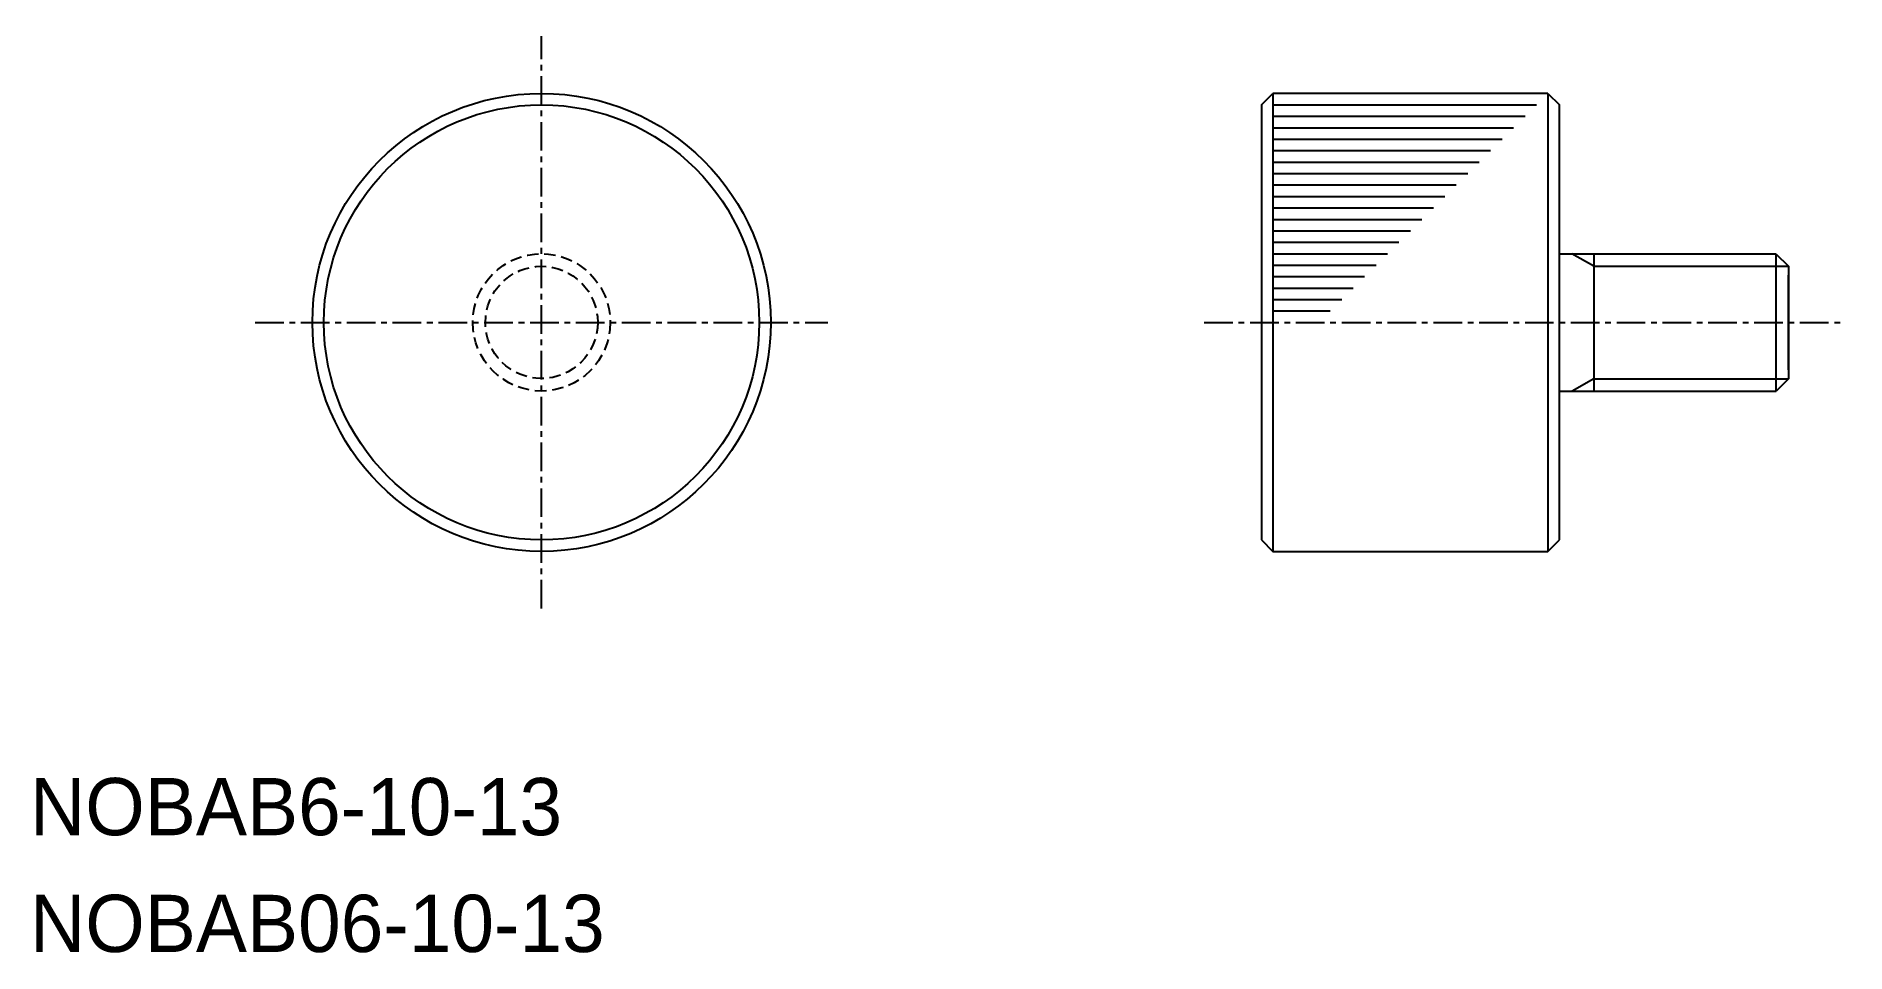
# Model space of a CAD drawing. Extents: x 0.3 to 79.2, y 0 to 40.
import ezdxf

# ---------------------------------------------------------------- set-up
doc = ezdxf.new("R2010")
doc.units = 0
doc.linetypes.add('CENTER', pattern=[2, 1.25, -0.25, 0.25, -0.25])
doc.linetypes.add('DASHED', pattern=[0.75, 0.5, -0.25])
doc.layers.get('0').update_dxf_attribs({"linetype": 'CONTINUOUS'})
doc.layers.add('CENTER', color=1, linetype='CENTER')

msp = doc.modelspace()

# ---------------------------------------------------------------- linework, layer by layer
at = {"color": 7, "linetype": 'CONTINUOUS'}
for p, q in [((53.75, 37), (54.25, 37.5)), ((54.25, 37.5), (54.25, 17.5)), ((66.25, 37.5), (54.25, 37.5)), ((66.25, 37.5), (66.25, 17.5)), ((66.25, 37.5), (66.75, 37)), ((53.75, 37), (53.75, 18)), ((54.25, 37), (65.75, 37)), ((54.25, 36.5), (65.25, 36.5)), ((66.75, 18), (66.75, 37)), ((54.25, 36), (64.75, 36)), ((54.25, 35.5), (64.25, 35.5)), ((54.25, 35), (63.75, 35)), ((54.25, 34.5), (63.25, 34.5)), ((54.25, 34), (62.75, 34)), ((54.25, 33.5), (62.25, 33.5)), ((54.25, 33), (61.75, 33)), ((54.25, 32.5), (61.25, 32.5)), ((54.25, 32), (60.75, 32)), ((54.25, 31.5), (60.25, 31.5)), ((54.25, 31), (59.75, 31)), ((54.25, 30.5), (59.25, 30.5)), ((66.75, 30.5), (76.201, 30.5)), ((68.25, 30.5), (68.25, 24.5)), ((76.201, 30.5), (76.201, 24.5)), ((76.201, 30.5), (76.75, 29.951)), ((54.25, 30), (58.75, 30)), ((54.25, 29.5), (58.25, 29.5)), ((76.75, 29.958), (76.75, 25.041)), ((76.75, 25.433), (76.75, 29.567)), ((54.25, 29), (57.75, 29)), ((54.25, 28.5), (57.25, 28.5)), ((54.25, 28), (56.75, 28)), ((66.75, 24.5), (76.208, 24.5)), ((76.75, 25.041), (76.208, 24.5)), ((53.75, 18), (54.25, 17.5)), ((54.25, 17.5), (66.25, 17.5)), ((66.25, 17.5), (66.75, 18))]:
    msp.add_line(p, q, dxfattribs=at)
at = {"color": 3, "linetype": 'CONTINUOUS'}
for p, q in [((68.25, 29.951), (67.299, 30.5)), ((68.25, 29.951), (76.75, 29.951)), ((68.25, 25.041), (67.312, 24.5)), ((68.25, 25.041), (76.75, 25.041))]:
    msp.add_line(p, q, dxfattribs=at)
at = {"color": 7, "linetype": 'CONTINUOUS'}
for radius in [10, 9.5]:
    msp.add_circle((22.329, 27.5), radius, dxfattribs=at)
at = {"color": 3, "linetype": 'DASHED'}
for radius in [3, 2.451]:
    msp.add_circle((22.329, 27.5), radius, dxfattribs=at)
at = {"layer": 'CENTER', "color": 1, "linetype": 'CENTER'}
for p, q in [((22.329, 15), (22.329, 40)), ((9.829, 27.5), (34.829, 27.5)), ((51.25, 27.5), (79.25, 27.5))]:
    msp.add_line(p, q, dxfattribs=at)

# ---------------------------------------------------------------- texts
at = {"color": 7, "linetype": 'CONTINUOUS'}
for s, p in [('NOBAB6-10-13', (0, 5.101)), ('NOBAB06-10-13', (0, 0))]:
    msp.add_text(s, height=2.5, dxfattribs=at).set_placement(p)

doc.saveas('drawing.dxf')
